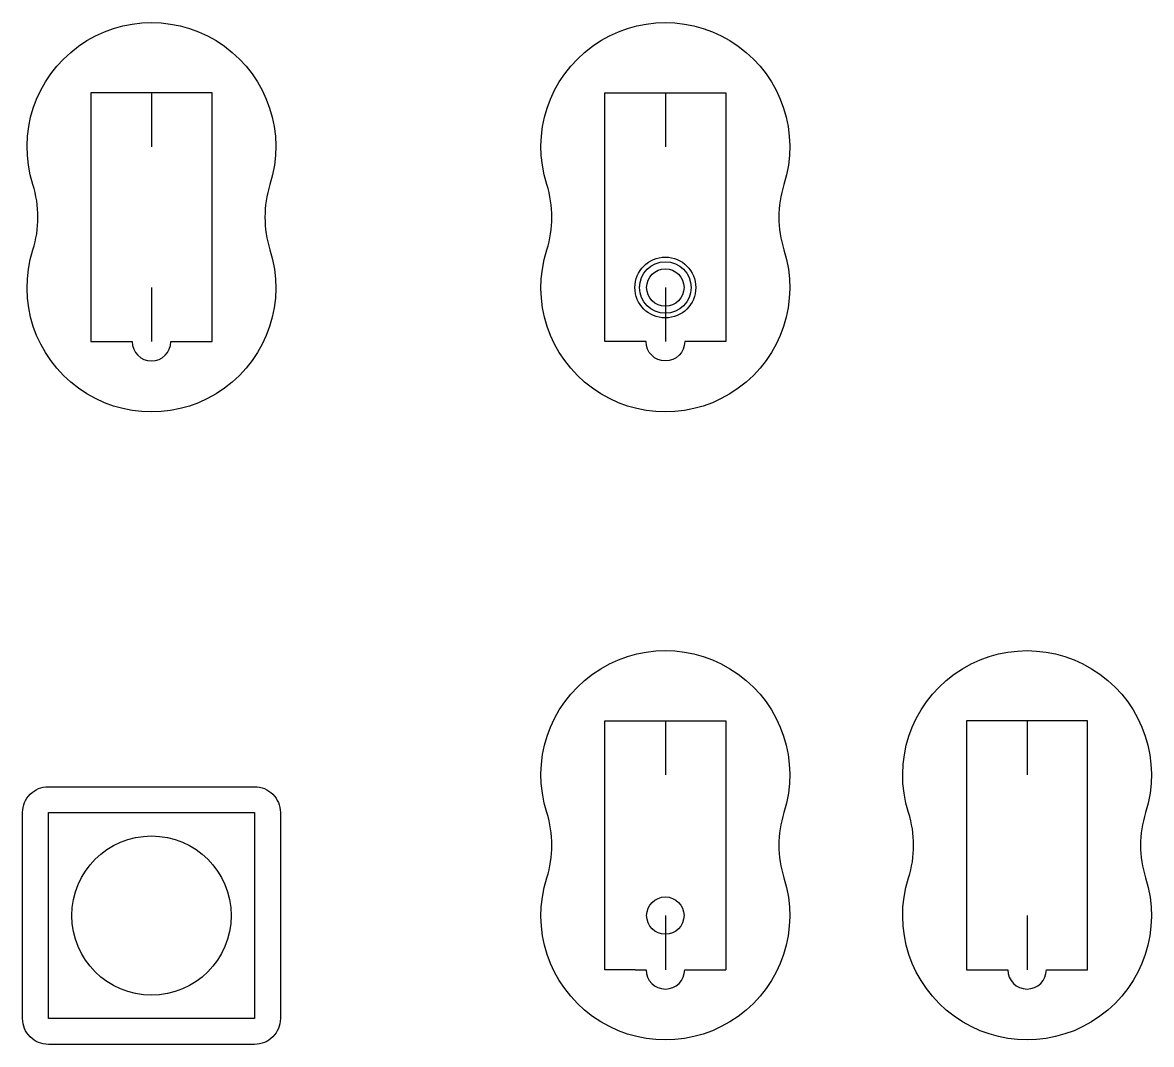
# Model space of a CAD drawing. Header units: millimetres. Extents: x 77 to 252, y 45 to 204.
import ezdxf

# ---------------------------------------------------------------- set-up
doc = ezdxf.new("R2010")
doc.units = ezdxf.units.MM
doc.header["$MEASUREMENT"] = 0
doc.layers.add('2D Drawings', color=7, linetype='Continuous', true_color=0xff9d19)

msp = doc.modelspace()

# ---------------------------------------------------------------- linework, layer by layer
at = {"layer": '2D Drawings'}
for p, q in [((96.73, 193.01), (96.73, 184.61)), ((176.47, 193.01), (176.47, 184.61)), ((96.73, 162.79), (96.73, 154.39)), ((176.47, 162.79), (176.47, 154.39)), ((167.07, 56.92), (167.07, 95.54)), ((167.07, 95.54), (185.87, 95.54)), ((176.47, 95.54), (176.47, 87.14)), ((185.87, 95.54), (185.87, 56.92)), ((232.6, 95.54), (232.6, 87.14)), ((176.47, 65.32), (176.47, 56.92)), ((232.6, 65.32), (232.6, 56.92)), ((171.77, 56.92), (167.07, 56.92)), ((171.77, 56.92), (173.47, 56.92)), ((179.47, 56.92), (181.17, 56.92)), ((181.17, 56.92), (185.87, 56.92))]:
    msp.add_line(p, q, dxfattribs=at)
for points in [[(115.12, 178.76, 0.155177), (115.12, 168.64, -1.367358), (78.33, 168.64, 0.155177), (78.33, 178.76, -1.367358)], [(194.87, 178.76, 0.155177), (194.87, 168.64, -1.367358), (158.08, 168.64, 0.155177), (158.08, 178.76, -1.367358)], [(99.73, 154.39), (101.43, 154.39), (106.13, 154.39), (106.13, 193.01), (87.33, 193.01), (87.33, 154.39), (92.03, 154.39), (93.73, 154.39, 1)], [(179.47, 154.39, -1), (173.47, 154.39), (171.77, 154.39), (167.07, 154.39), (167.07, 193.01), (185.87, 193.01), (185.87, 154.39), (181.17, 154.39)], [(194.87, 81.29, 0.155177), (194.87, 71.17, -1.367358), (158.08, 71.17, 0.155177), (158.08, 81.29, -1.367358)], [(250.99, 81.29, 0.155177), (250.99, 71.17, -1.367358), (214.21, 71.17, 0.155177), (214.21, 81.29, -1.367358)], [(235.6, 56.92), (237.3, 56.92), (242, 56.92), (242, 95.54), (223.2, 95.54), (223.2, 56.92), (227.9, 56.92), (229.6, 56.92, 1)], [(80.73, 85.32), (112.73, 85.32, -0.414214), (116.73, 81.32), (116.73, 49.32, -0.414214), (112.73, 45.32), (80.73, 45.32, -0.414214), (76.73, 49.32), (76.73, 81.32, -0.414214)]]:
    msp.add_lwpolyline(points, format="xyb", close=True, dxfattribs=at)
msp.add_lwpolyline([(80.73, 81.32), (112.73, 81.32), (112.73, 49.32), (80.73, 49.32)], close=True, dxfattribs=at)
for centre, radius in [((176.47, 162.79), 4.72), ((176.47, 162.79), 4), ((176.47, 162.79), 2.9), ((96.73, 65.32), 12.36), ((176.47, 65.32), 2.9)]:
    msp.add_circle(centre, radius, dxfattribs=at)
msp.add_arc((176.47, 56.92), 3, 180, 0, dxfattribs=at)

doc.saveas('drawing.dxf')
